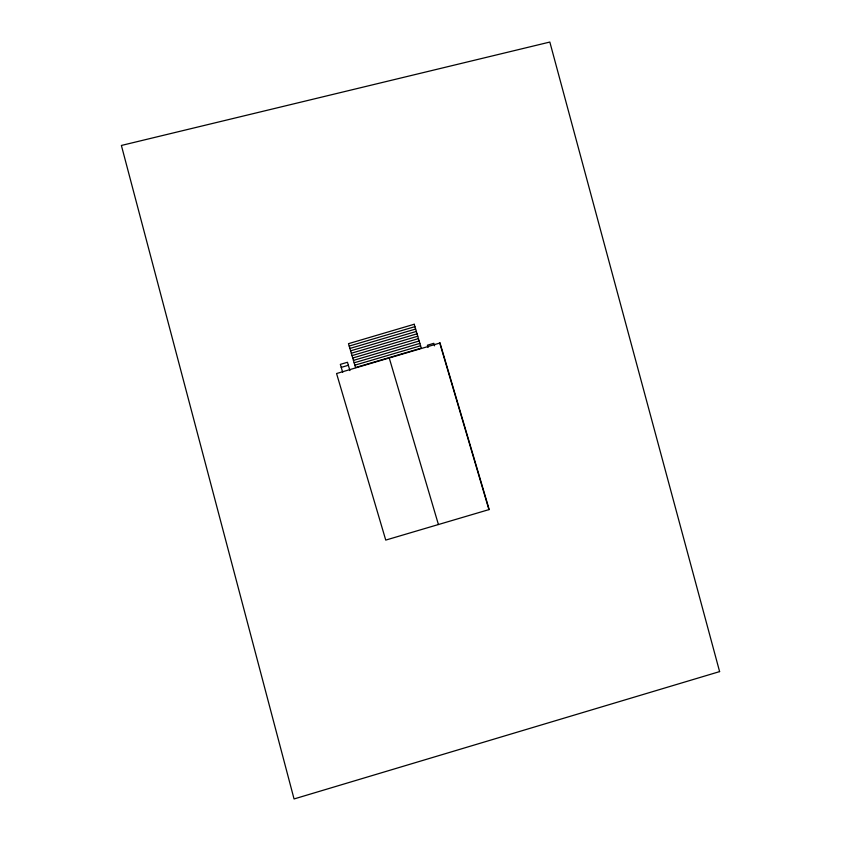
<?xml version="1.0" encoding="UTF-8"?>
<svg xmlns="http://www.w3.org/2000/svg" width="841" height="841" viewBox="0 0 841 841"><rect width="100%" height="100%" fill="white"/><g stroke="black" fill="none" stroke-linecap="round" stroke-linejoin="round"><path stroke-width="1.26" d="M349.204 346.05L414.928 326.655M349.909 348.447L415.633 329.041M350.623 350.834L416.337 331.438M351.328 353.231L417.041 333.824M352.032 355.617L417.746 336.221M352.736 358.014L418.45 338.608M353.441 360.4L419.165 341.004M354.145 362.797L419.869 343.391M341.236 367.38L348.353 365.278M354.849 365.183L420.574 345.777M439.748 343.065L488.926 509.625M434.576 345.83L433.83 343.317L427.396 345.22L428.058 347.459M389.246 357.982L438.424 524.542M349.919 370.597L347.47 362.271L340.342 364.374L342.697 372.353M719.612 671.602L294.056 798.95L121.388 145.461L549.835 42.05L719.612 671.602M414.214 324.258L348.5 343.664L355.543 367.528L421.267 348.121L414.214 324.258M440.022 342.991L336.568 373.53L385.746 540.09L489.199 509.541L440.022 342.991"/></g></svg>
